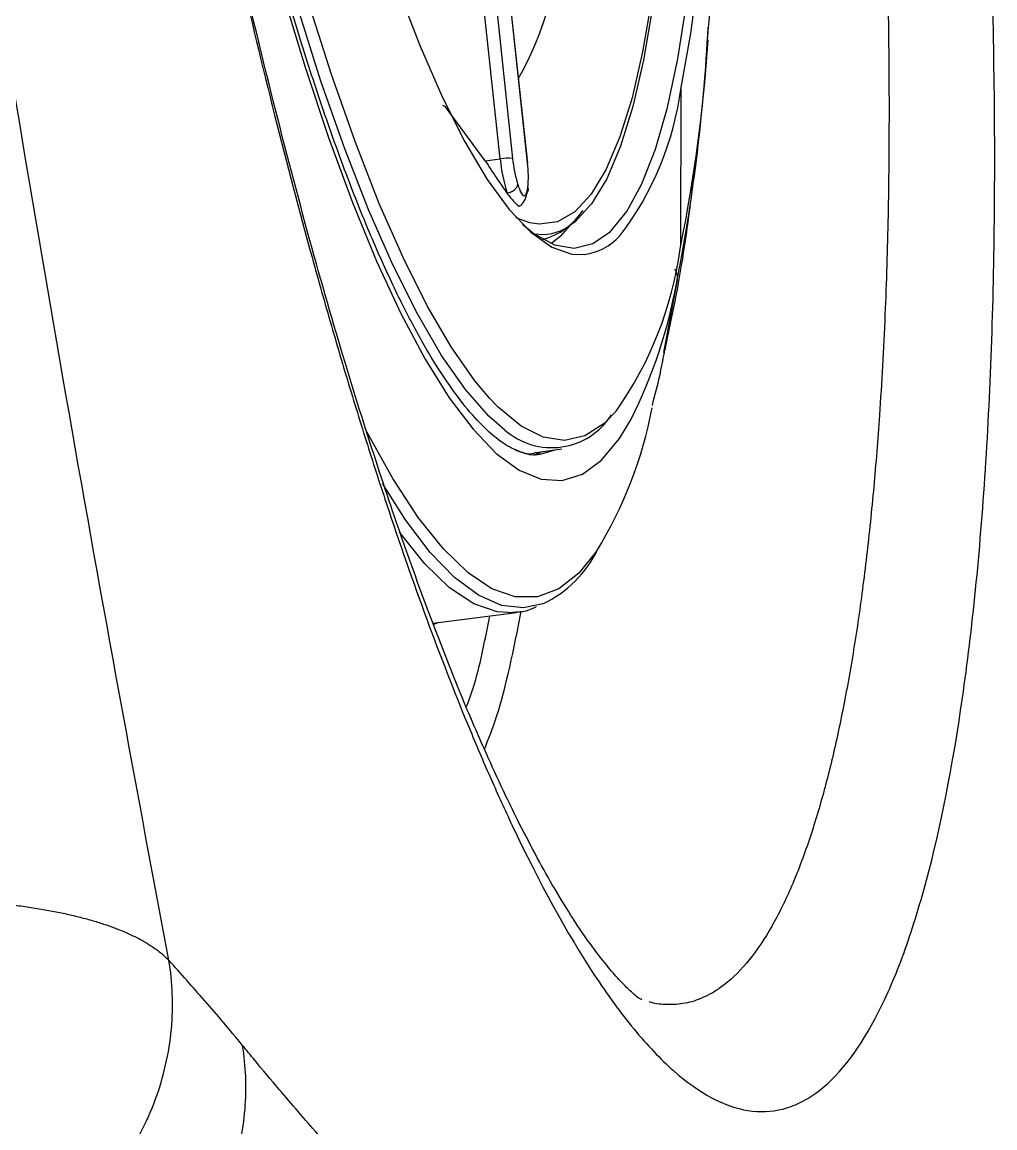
# Model space of a CAD drawing. Extents: x 525 to 613, y 487 to 635.
# Drawn here: x 534.452 to 536.207, y 539.3 to 541.293 of the extents above; entities that cross this region are included whole.
import ezdxf

# ---------------------------------------------------------------- set-up
doc = ezdxf.new("R2010")
doc.units = 0
doc.header["$MEASUREMENT"] = 0
doc.layers.add('1', color=4, linetype='Continuous')
doc.layers.add('STD TEST', color=3, linetype='Continuous')

# ---------------------------------------------------------------- blocks, each defined once
blk = doc.blocks.new('2023 VANGUARD')
at = {"layer": '1', "color": 3, "linetype": 'Continuous', "lineweight": 25}
for p, q in [((-33.6451, -51.6443), (-33.7734, -50.449)), ((-33.7511, -50.448), (-33.6227, -51.6433)), ((-33.5959, -51.6515), (-33.7243, -50.4562)), ((-33.5954, -51.6519), (-33.7238, -50.4566)), ((-33.3193, -51.8007), (-33.3189, -51.5157)), ((-33.7435, -51.5506), (-33.7487, -51.5477)), ((-33.6721, -51.6476), (-33.7435, -51.5506)), ((-33.6721, -51.6476), (-33.6451, -51.6443)), ((-33.3261, -51.8629), (-33.3503, -51.9931)), ((-33.5701, -52.1723), (-33.583, -52.1781)), ((-33.5805, -52.1738), (-33.5342, -52.1671)), ((-33.5753, -52.1772), (-33.5728, -52.1768)), ((-33.5728, -52.1768), (-33.5461, -52.1688)), ((-33.7663, -52.4814), (-33.6156, -52.4623)), ((-33.7572, -52.4803), (-33.7663, -52.4846)), ((-33.6156, -52.4623), (-33.6207, -52.4628)), ((-33.3897, -53.1599), (-33.3917, -53.1593))]:
    blk.add_line(p, q, dxfattribs=at)
at = {"layer": '1', "color": 3, "linetype": 'Continuous', "lineweight": 25, "flags": 128}
for points in [[(-34.0385, -51.3421), (-33.9971, -51.4786), (-33.9547, -51.6057), (-33.9115, -51.7226), (-33.868, -51.8285), (-33.8242, -51.923), (-33.7804, -52.0053), (-33.737, -52.0751), (-33.6941, -52.1319), (-33.6521, -52.1755), (-33.6111, -52.2054), (-33.5714, -52.2217), (-33.5332, -52.2241), (-33.4968, -52.2127), (-33.4623, -52.1875), (-33.43, -52.1487), (-33.4095, -52.1148)], [(-33.6365, -52.1332), (-33.6654, -52.1079), (-33.7078, -52.06), (-33.7509, -51.9985), (-33.7945, -51.9239), (-33.8384, -51.8366), (-33.8821, -51.7371), (-33.9255, -51.626), (-33.9684, -51.5041), (-34.0103, -51.3721)], [(-33.6645, -52.0755), (-33.6906, -52.0444), (-33.7334, -51.9833), (-33.7768, -51.9091), (-33.8203, -51.8223), (-33.8638, -51.7234), (-33.907, -51.6131), (-33.9495, -51.4919), (-33.9913, -51.3607)], [(-33.8297, -51.3369), (-33.7896, -51.4409), (-33.7492, -51.5334), (-33.7088, -51.6137), (-33.6686, -51.6812), (-33.6288, -51.7356), (-33.5899, -51.7764), (-33.5521, -51.8032), (-33.5157, -51.816), (-33.4934, -51.8167)], [(-33.3189, -51.5158), (-33.3012, -51.4181), (-33.2867, -51.3086), (-33.2758, -51.1879), (-33.2684, -51.0569), (-33.2645, -50.9168), (-33.2643, -50.7686), (-33.2678, -50.6133), (-33.2748, -50.4522), (-33.2853, -50.2865), (-33.2994, -50.1174), (-33.3168, -49.9463), (-33.3374, -49.7745), (-33.3611, -49.6031), (-33.3877, -49.4337), (-33.4169, -49.2674), (-33.4487, -49.1055), (-33.4826, -48.9492), (-33.5185, -48.7998)], [(-33.6051, -51.7621), (-33.5839, -51.7792), (-33.547, -51.7992), (-33.5116, -51.8051), (-33.478, -51.797), (-33.4463, -51.7749), (-33.4167, -51.739), (-33.3896, -51.6895), (-33.3651, -51.6268), (-33.3434, -51.5513), (-33.3246, -51.4636), (-33.3088, -51.3644)], [(-33.481, -49.3187), (-33.4536, -49.4775), (-33.4287, -49.639), (-33.4065, -49.802), (-33.3872, -49.9655), (-33.3709, -50.1281), (-33.3577, -50.2888), (-33.3476, -50.4463), (-33.3409, -50.5996), (-33.3375, -50.7475), (-33.3375, -50.889), (-33.3408, -51.0231), (-33.3474, -51.1487), (-33.3574, -51.265), (-33.3705, -51.3711), (-33.3867, -51.4663), (-33.406, -51.5499), (-33.4281, -51.6213), (-33.4529, -51.68), (-33.4803, -51.7255), (-33.5099, -51.7575), (-33.5222, -51.7664)], [(-33.3724, -51.3585), (-33.3882, -51.4511), (-33.4073, -51.5339), (-33.4292, -51.6047), (-33.4538, -51.6628), (-33.4809, -51.7079), (-33.5103, -51.7396), (-33.5418, -51.7578), (-33.5751, -51.7622), (-33.5917, -51.7595)], [(-33.5959, -51.6515), (-33.5955, -51.6518), (-33.5954, -51.6519)], [(-33.5917, -51.7595), (-33.6101, -51.7529), (-33.6167, -51.7497)], [(-33.5199, -51.7649), (-33.5371, -51.7841), (-33.5526, -51.797)], [(-33.4361, -52.0991), (-33.4578, -52.1214), (-33.4924, -52.1436), (-33.5291, -52.1519), (-33.5675, -52.146), (-33.6073, -52.126), (-33.6485, -52.0921), (-33.6645, -52.0755)], [(-33.4716, -52.3519), (-33.5033, -52.3911), (-33.5396, -52.4196), (-33.578, -52.4338), (-33.6182, -52.4337), (-33.66, -52.4193), (-33.7032, -52.3905), (-33.7476, -52.3477), (-33.7929, -52.291), (-33.8388, -52.2208), (-33.8851, -52.1374), (-33.8888, -52.1302)], [(-33.5681, -52.4463), (-33.6029, -52.454), (-33.6429, -52.4495), (-33.6845, -52.4312), (-33.7273, -52.3992), (-33.7712, -52.3538), (-33.8159, -52.2951), (-33.8576, -52.2294)], [(-33.6207, -52.4628), (-33.6505, -52.4613), (-33.6927, -52.4467), (-33.7363, -52.4177), (-33.7811, -52.3745), (-33.8268, -52.3173), (-33.8269, -52.3171)]]:
    blk.add_lwpolyline(points, dxfattribs=at)
at = {"layer": '1', "color": 3, "linetype": 'Continuous', "lineweight": 25}
for centre, radius, start, end in [((-34.1509, -51.1974), 0.6175, 330.8044, 351.872), ((-36.4734, -51.2461), 3.2073, 349.0236, 357.1253), ((-36.2202, -51.2253), 2.9574, 348.781, 356.0338), ((-33.8719, -51.4437), 0.5577, 322.4991, 352.5783), ((-33.6296, -51.7391), 0.0961, 85.8662, 99.2289), ((-33.3228, -51.6127), 0.3238, 185.6029, 196.7604), ((-33.3778, -51.6193), 0.2461, 185.6029, 196.7604), ((-33.7878, -51.6759), 0.1935, 354.099, 7.2294), ((-33.6013, -51.667), 0.1268, 285.127, 326.4557), ((-33.5696, -51.694), 0.0865, 260.5887, 303.209), ((-33.5067, -51.7137), 0.1038, 277.3381, 317.9977), ((-35.0218, -51.4395), 1.7403, 347.8129, 348.0207), ((-33.9764, -51.7168), 0.6619, 324.7136, 352.1756), ((-35.1187, -51.4825), 1.8325, 348.021, 348.2163), ((-34.236, -51.7013), 0.9242, 333.4218, 349.9344), ((-34.1368, -51.9442), 0.7802, 328.4949, 349), ((-33.5522, -52.0372), 0.1278, 228.7378, 327.4543), ((-33.6565, -52.2579), 0.2081, 295.1266, 334.4672)]:
    blk.add_arc(centre, radius, start, end, dxfattribs=at)
for points, knots in [([(-33.5738, -52.1766), (-33.5744, -52.1768), (-33.5834, -52.1797), (-33.5995, -52.1767), (-33.6284, -52.1654), (-33.66, -52.1428), (-33.6949, -52.1079), (-33.7315, -52.0615), (-33.7694, -52.0034), (-33.8085, -51.9338), (-33.8482, -51.8527), (-33.8883, -51.7608), (-33.9283, -51.6585), (-33.9681, -51.5464), (-34.0073, -51.4252), (-34.0457, -51.2956), (-34.083, -51.1582), (-34.1191, -51.0139), (-34.1537, -50.8633), (-34.1867, -50.7074), (-34.2178, -50.5469), (-34.247, -50.3828), (-34.2739, -50.2159), (-34.2985, -50.047), (-34.3207, -49.8772), (-34.3404, -49.7073), (-34.3573, -49.5381), (-34.3715, -49.3707), (-34.3829, -49.2059), (-34.3914, -49.0445), (-34.3969, -48.8875), (-34.3995, -48.7357), (-34.3991, -48.59), (-34.3957, -48.451), (-34.3894, -48.3195), (-34.3803, -48.1964), (-34.3683, -48.0823), (-34.3539, -47.9798), (-34.342, -47.9139), (-34.3353, -47.8819), (-34.3344, -47.8777)], [0, 0, 0, 0, 0.002218, 0.034369, 0.06028, 0.087872, 0.114536, 0.141159, 0.167974, 0.195021, 0.22226, 0.249645, 0.277136, 0.304703, 0.332327, 0.359991, 0.387687, 0.415405, 0.443142, 0.470891, 0.498651, 0.526418, 0.554191, 0.581968, 0.609746, 0.637526, 0.665304, 0.693081, 0.720853, 0.748619, 0.776378, 0.804127, 0.831862, 0.859581, 0.887277, 0.914944, 0.942572, 0.970148, 0.996126, 1, 1, 1, 1]), ([(-33.2708, -51.4258), (-33.2681, -51.394), (-33.2601, -51.3), (-33.2544, -51.1371), (-33.2517, -50.9413), (-33.2547, -50.7456), (-33.2619, -50.5555), (-33.273, -50.3686), (-33.2876, -50.1837), (-33.3055, -50), (-33.3266, -49.8172), (-33.3509, -49.6353), (-33.3784, -49.4543), (-33.4091, -49.2742), (-33.4432, -49.0949), (-33.4809, -48.9161), (-33.5122, -48.7816), (-33.531, -48.7068), (-33.5351, -48.6904)], [0, 0, 0, 0, 0.038079, 0.112601, 0.189625, 0.261721, 0.330554, 0.397253, 0.462547, 0.526949, 0.59085, 0.654581, 0.718411, 0.782585, 0.847446, 0.913399, 0.980975, 1, 1, 1, 1]), ([(-34.1814, -50.9968), (-34.1419, -51.1891), (-34.1, -51.3731), (-34.0343, -51.6366), (-34.0006, -51.7652), (-33.9658, -51.889), (-33.9423, -51.9705), (-33.9305, -52.0107), (-33.9066, -52.0898), (-33.8945, -52.1287), (-33.8704, -52.2047), (-33.8583, -52.2419), (-33.8219, -52.351), (-33.7975, -52.4204), (-33.7484, -52.5529), (-33.7114, -52.6475), (-33.674, -52.7346), (-33.649, -52.7911), (-33.6365, -52.8186), (-33.5739, -52.951), (-33.5245, -53.0409), (-33.4517, -53.1517), (-33.4156, -53.2011), (-33.3799, -53.2415), (-33.3562, -53.2664), (-33.3444, -53.2778), (-33.2858, -53.3296), (-33.241, -53.3534), (-33.1768, -53.3636), (-33.1454, -53.3623), (-33.1152, -53.3513), (-33.0953, -53.3417), (-33.0854, -53.3358), (-33.0371, -53.301), (-33.0016, -53.2563), (-32.9529, -53.1648), (-32.9375, -53.1303), (-32.9154, -53.0722), (-32.9083, -53.0517), (-32.8944, -53.0088), (-32.8876, -52.9863), (-32.855, -52.869), (-32.8329, -52.761), (-32.8056, -52.5783), (-32.7974, -52.514), (-32.7831, -52.3784), (-32.7769, -52.3068), (-32.7615, -52.0833), (-32.7555, -51.9244), (-32.7528, -51.6717), (-32.753, -51.5851), (-32.7554, -51.4069), (-32.7576, -51.315), (-32.7675, -51.0347), (-32.7781, -50.8435), (-32.8069, -50.4527), (-32.825, -50.2531), (-32.8469, -50.0492)], [0, 0, 0, 0, 0.0625, 0.0625, 0.09375, 0.109375, 0.109375, 0.125, 0.125, 0.140625, 0.140625, 0.15625, 0.15625, 0.1875, 0.1875, 0.21875, 0.234375, 0.234375, 0.25, 0.25, 0.3125, 0.3125, 0.34375, 0.359375, 0.359375, 0.375, 0.375, 0.4375, 0.4375, 0.46875, 0.484375, 0.484375, 0.5, 0.5, 0.5625, 0.5625, 0.59375, 0.59375, 0.609375, 0.609375, 0.625, 0.625, 0.6875, 0.6875, 0.71875, 0.71875, 0.75, 0.75, 0.8125, 0.8125, 0.84375, 0.84375, 0.875, 0.875, 0.9375, 0.9375, 1, 1, 1, 1]), ([(-33.0327, -50.0515), (-33.0281, -50.0952), (-33.0179, -50.1911), (-33.003, -50.3468), (-32.9879, -50.5223), (-32.9746, -50.7022), (-32.9641, -50.8716), (-32.9565, -51.0207), (-32.9499, -51.1834), (-32.945, -51.3634), (-32.9432, -51.5606), (-32.945, -51.7485), (-32.9506, -51.931), (-32.9596, -52.0936), (-32.971, -52.2377), (-32.9839, -52.362), (-32.9995, -52.481), (-33.018, -52.5935), (-33.0393, -52.6989), (-33.0637, -52.7968), (-33.0917, -52.887), (-33.1238, -52.9687), (-33.1602, -53.0399), (-33.2012, -53.0983), (-33.2415, -53.1363), (-33.2787, -53.1578), (-33.311, -53.1681), (-33.3428, -53.17), (-33.3645, -53.1683), (-33.3759, -53.1645), (-33.3767, -53.1643)], [0, 0, 0, 0, 0.025228, 0.055322, 0.090282, 0.127862, 0.161767, 0.192146, 0.218998, 0.262921, 0.30685, 0.349131, 0.392143, 0.438337, 0.473101, 0.508586, 0.544789, 0.581713, 0.619356, 0.657718, 0.697602, 0.739481, 0.783356, 0.829227, 0.877094, 0.909416, 0.940339, 0.969863, 0.997988, 1, 1, 1, 1]), ([(-33.3896, -53.1607), (-33.3921, -53.1594), (-33.3967, -53.1569), (-33.413, -53.1424), (-33.4336, -53.1215), (-33.4581, -53.0927), (-33.4938, -53.0457), (-33.5439, -52.9686), (-33.5966, -52.8715), (-33.6373, -52.7884), (-33.6695, -52.7189), (-33.7097, -52.6263), (-33.7583, -52.5051), (-33.8115, -52.3612), (-33.8681, -52.1947), (-33.9271, -52.007), (-33.9903, -51.7876), (-34.0567, -51.5344), (-34.1218, -51.2639), (-34.1619, -51.0714), (-34.1809, -50.9799)], [0, 0, 0, 0, 0.060677, 0.113207, 0.157172, 0.192721, 0.225909, 0.305015, 0.375629, 0.401817, 0.434717, 0.476298, 0.526486, 0.585374, 0.641298, 0.703799, 0.772438, 0.846729, 0.927145, 1, 1, 1, 1]), ([(-33.6721, -51.6476), (-33.665, -51.6586), (-33.6514, -51.6797), (-33.6388, -51.6975), (-33.6329, -51.706)], [0, 0, 0, 0, 0.522724, 1, 1, 1, 1]), ([(-33.3492, -51.9934), (-33.344, -51.9701), (-33.326, -51.8881), (-33.3074, -51.7761), (-33.297, -51.6863), (-33.2934, -51.6556)], [0, 0, 0, 0, 0.207777, 0.729076, 1, 1, 1, 1]), ([(-33.6134, -51.6902), (-33.6114, -51.6959), (-33.6086, -51.704), (-33.6048, -51.7096), (-33.6023, -51.7112), (-33.6001, -51.7107), (-33.5974, -51.707), (-33.5962, -51.7003), (-33.5954, -51.6958)], [0, 0, 0, 0, 0.271453, 0.389532, 0.509236, 0.625997, 0.741669, 1, 1, 1, 1]), ([(-33.5954, -51.6958), (-33.595, -51.6978), (-33.5944, -51.7005), (-33.5957, -51.7029), (-33.596, -51.7036)], [0, 0, 0, 0, 0.729399, 1, 1, 1, 1]), ([(-33.6329, -51.706), (-33.6284, -51.7118), (-33.6194, -51.7234), (-33.6108, -51.731), (-33.6094, -51.7285), (-33.6089, -51.7276)], [0, 0, 0, 0, 0.392541, 0.797749, 1, 1, 1, 1]), ([(-33.6084, -51.7291), (-33.6059, -51.7264), (-33.6022, -51.7224), (-33.5981, -51.7126), (-33.5965, -51.7066), (-33.5957, -51.7037)], [0, 0, 0, 0, 0.518912, 0.764552, 1, 1, 1, 1]), ([(-33.3309, -51.8431), (-33.33, -51.8444), (-33.3276, -51.8482), (-33.3258, -51.855), (-33.326, -51.8602), (-33.3261, -51.8629)], [0, 0, 0, 0, 0.221883, 0.610941, 1, 1, 1, 1]), ([(-33.3707, -52.0887), (-33.366, -52.0709), (-33.3577, -52.039), (-33.3516, -52.0073), (-33.349, -51.9933)], [0, 0, 0, 0, 0.560079, 1, 1, 1, 1]), ([(-33.6192, -52.1677), (-33.6067, -52.1732), (-33.5933, -52.179), (-33.5814, -52.1735), (-33.5806, -52.1731)], [0, 0, 0, 0, 0.935795, 1, 1, 1, 1]), ([(-33.6735, -52.7085), (-33.666, -52.6897), (-33.6399, -52.6243), (-33.6207, -52.5283), (-33.6071, -52.4599)], [0, 0, 0, 0, 0.288204, 1, 1, 1, 1]), ([(-33.6226, -52.4614), (-33.6144, -52.4612), (-33.5995, -52.461), (-33.5858, -52.4545), (-33.5796, -52.4515)], [0, 0, 0, 0, 0.545701, 1, 1, 1, 1]), ([(-33.7063, -52.6329), (-33.7028, -52.6241), (-33.686, -52.5811), (-33.6737, -52.5183), (-33.6639, -52.4684)], [0, 0, 0, 0, 0.206232, 1, 1, 1, 1]), ([(-34.5361, -52.988), (-34.531, -52.9886), (-34.5207, -52.9898), (-34.5056, -52.9919), (-34.491, -52.9941), (-34.4768, -52.9963), (-34.4629, -52.9987), (-34.4494, -53.0013), (-34.4364, -53.0039), (-34.4237, -53.0066), (-34.4114, -53.0095), (-34.3994, -53.0125), (-34.3879, -53.0156), (-34.3767, -53.0188), (-34.3659, -53.0222), (-34.3456, -53.0289), (-34.3194, -53.039), (-34.2939, -53.0516), (-34.2762, -53.0622), (-34.2635, -53.071), (-34.2523, -53.0799), (-34.2458, -53.0862), (-34.2426, -53.0892)], [0, 0, 0, 0, 0.036502, 0.072889, 0.109159, 0.145311, 0.181345, 0.217259, 0.253053, 0.288725, 0.324274, 0.359701, 0.395003, 0.43018, 0.465231, 0.500156, 0.634691, 0.750219, 0.816509, 0.880212, 0.941364, 1, 1, 1, 1]), ([(-34.413, -53.5504), (-34.3818, -53.5235), (-34.3528, -53.4919), (-34.303, -53.421), (-34.2824, -53.3818), (-34.252, -53.2996), (-34.2423, -53.2566), (-34.2343, -53.1714), (-34.2361, -53.1291), (-34.2426, -53.0892)], [0, 0, 0, 0, 0.25, 0.25, 0.5, 0.5, 0.75, 0.75, 1, 1, 1, 1]), ([(-34.1097, -53.243), (-34.1331, -53.2145), (-34.1558, -53.1878), (-34.2, -53.1371), (-34.2214, -53.1136), (-34.2426, -53.0892)], [0, 0, 0, 0, 0.5, 0.5, 1, 1, 1, 1]), ([(-34.2542, -53.6756), (-34.2269, -53.6486), (-34.202, -53.6177), (-34.1596, -53.55), (-34.1421, -53.5132), (-34.1166, -53.4368), (-34.1086, -53.3973), (-34.1022, -53.3188), (-34.1038, -53.28), (-34.1097, -53.243)], [0, 0, 0, 0, 0.25, 0.25, 0.5, 0.5, 0.75, 0.75, 1, 1, 1, 1]), ([(-33.624, -53.7725), (-33.6341, -53.7626), (-33.655, -53.742), (-33.6873, -53.7097), (-33.7218, -53.6749), (-33.7583, -53.6375), (-33.7967, -53.5974), (-33.837, -53.5547), (-33.8971, -53.4897), (-33.9666, -53.4121), (-34.036, -53.3316), (-34.0808, -53.2782), (-34.1026, -53.2517), (-34.1097, -53.243)], [0, 0, 0, 0, 0.056948, 0.118717, 0.18531, 0.256726, 0.332965, 0.41403, 0.49992, 0.70157, 0.852143, 0.951622, 1, 1, 1, 1])]:
    blk.add_open_spline(points, degree=3, knots=knots, dxfattribs=at)
for points in [[(-34.2426, -53.0892), (-34.3718, -52.406), (-34.491, -51.7294), (-34.596, -51.0595)], [(-33.6329, -51.706), (-33.6304, -51.7055), (-33.6256, -51.7043), (-33.6193, -51.7004), (-33.6147, -51.6955), (-33.6139, -51.692), (-33.6134, -51.6902)]]:
    blk.add_open_spline(points, degree=3, dxfattribs=at)
blk = doc.blocks.new('2026 Vanguard')
at = {"layer": 'STD TEST', "color": 1}
blk.add_blockref('2023 VANGUARD', (44.1613, 88.209), dxfattribs=at)

msp = doc.modelspace()

# ---------------------------------------------------------------- block references
at = {"layer": '1'}
msp.add_blockref('2026 Vanguard', (524.7985, 504.4821), dxfattribs=at)

doc.saveas('drawing.dxf')
